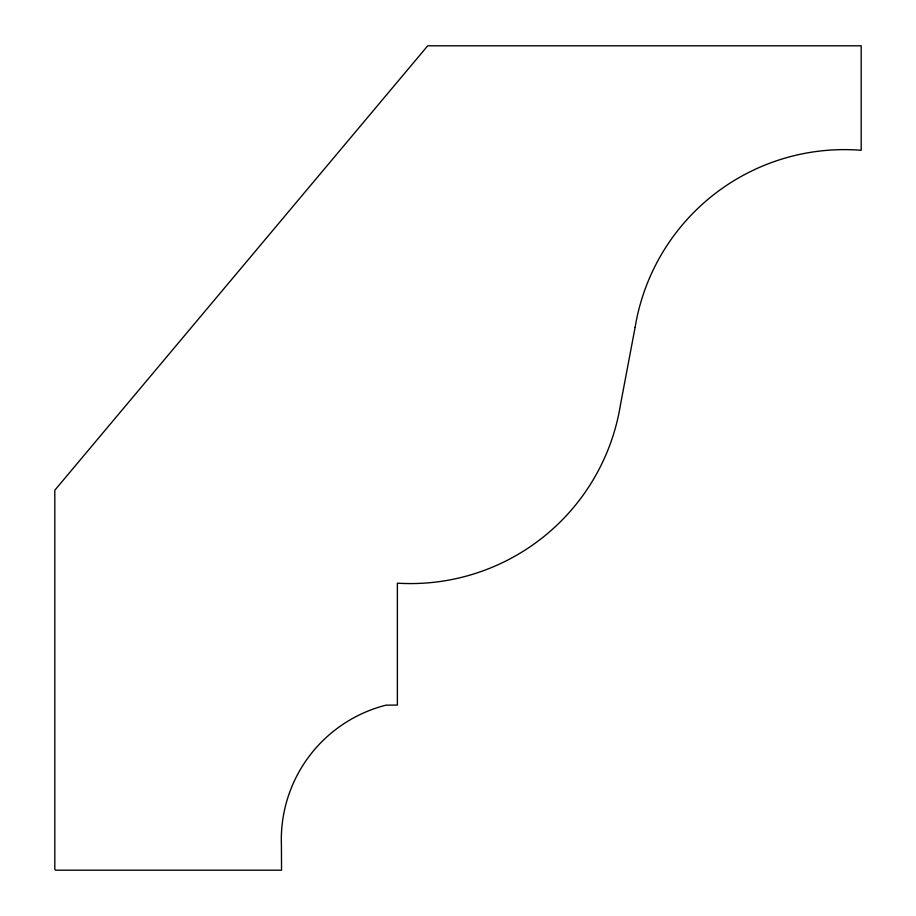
<?xml version="1.0" encoding="UTF-8"?>
<svg xmlns="http://www.w3.org/2000/svg" width="916" height="916" viewBox="0 0 916 916"><rect width="100%" height="100%" fill="white"/><g stroke="black" fill="none" stroke-linecap="round" stroke-linejoin="round"><path stroke-width="1.37" d="M635.109 327.367L620.464 404.792A212.661 212.661 0 0 1 397.372 583.171L397.372 705.068L385.98 705.171A138.808 138.808 0 0 0 281.418 845.205L281.544 870.2L55.658 870.2L54.811 869.49L54.811 490.22L427.726 45.8L861.189 45.8L861.189 150.281A212.146 212.146 0 0 0 635.109 327.367"/></g></svg>
